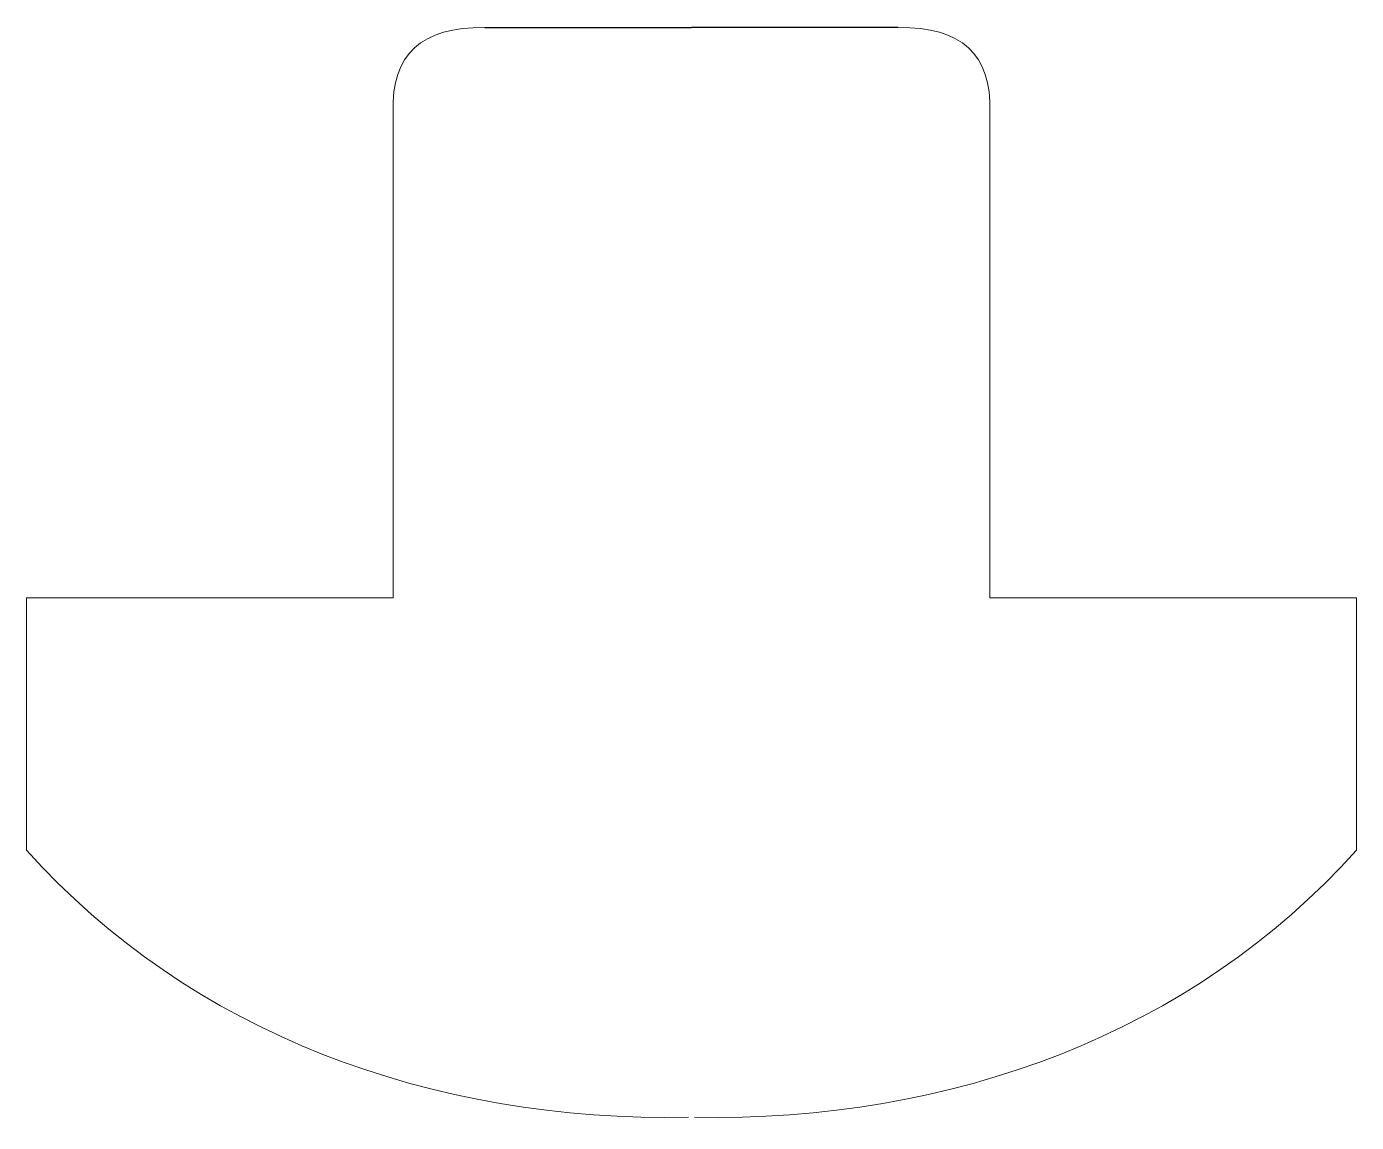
# Model space of a CAD drawing. Header units: millimetres. Extents: x 3372.2 to 3390.3, y 1461.7 to 1476.6.
import ezdxf

# ---------------------------------------------------------------- set-up
doc = ezdxf.new("R2010")
doc.units = ezdxf.units.MM

msp = doc.modelspace()

# ---------------------------------------------------------------- linework, layer by layer
for p in [(3378.416, 1476.575), (3384.052, 1476.575)]:
    msp.add_line(p, (3381.234, 1476.575))
at = {"lineweight": 20}
for points in [[(3372.171, 1465.362), (3372.171, 1465.362), (3372.171, 1465.362), (3372.171, 1465.362), (3372.171, 1465.362), (3372.171, 1465.362), (3372.171, 1468.803), (3372.171, 1468.803), (3372.171, 1468.803), (3372.171, 1468.803), (3377.168, 1468.803), (3377.168, 1468.803), (3377.168, 1468.803), (3377.168, 1468.803), (3377.168, 1475.421), (3377.168, 1475.421), (3377.168, 1475.421), (3377.139, 1476.21), (3377.555, 1476.588), (3378.416, 1476.575)], [(3390.297, 1465.362), (3390.297, 1465.362), (3390.297, 1465.362), (3390.297, 1465.362), (3390.297, 1465.362), (3390.297, 1465.362), (3390.297, 1468.803), (3390.297, 1468.803), (3390.297, 1468.803), (3390.297, 1468.803), (3385.3, 1468.803), (3385.3, 1468.803), (3385.3, 1468.803), (3385.3, 1468.803), (3385.3, 1475.421), (3385.3, 1475.421), (3385.3, 1475.421), (3385.329, 1476.21), (3384.913, 1476.588), (3384.052, 1476.575)]]:
    msp.add_open_spline(points, degree=3, knots=[0, 0, 0, 0, 0.166667, 0.166667, 0.166667, 0.166667, 0.333333, 0.333333, 0.333333, 0.333333, 0.5, 0.5, 0.5, 0.5, 0.666667, 0.666667, 0.666667, 0.666667, 1, 1, 1, 1], dxfattribs=at)
for points in [[(3372.171, 1465.362), (3374.403, 1462.866), (3377.703, 1461.652), (3381.195, 1461.722)], [(3390.297, 1465.362), (3388.065, 1462.866), (3384.765, 1461.652), (3381.273, 1461.722)]]:
    msp.add_open_spline(points, degree=3, dxfattribs=at)

doc.saveas('drawing.dxf')
